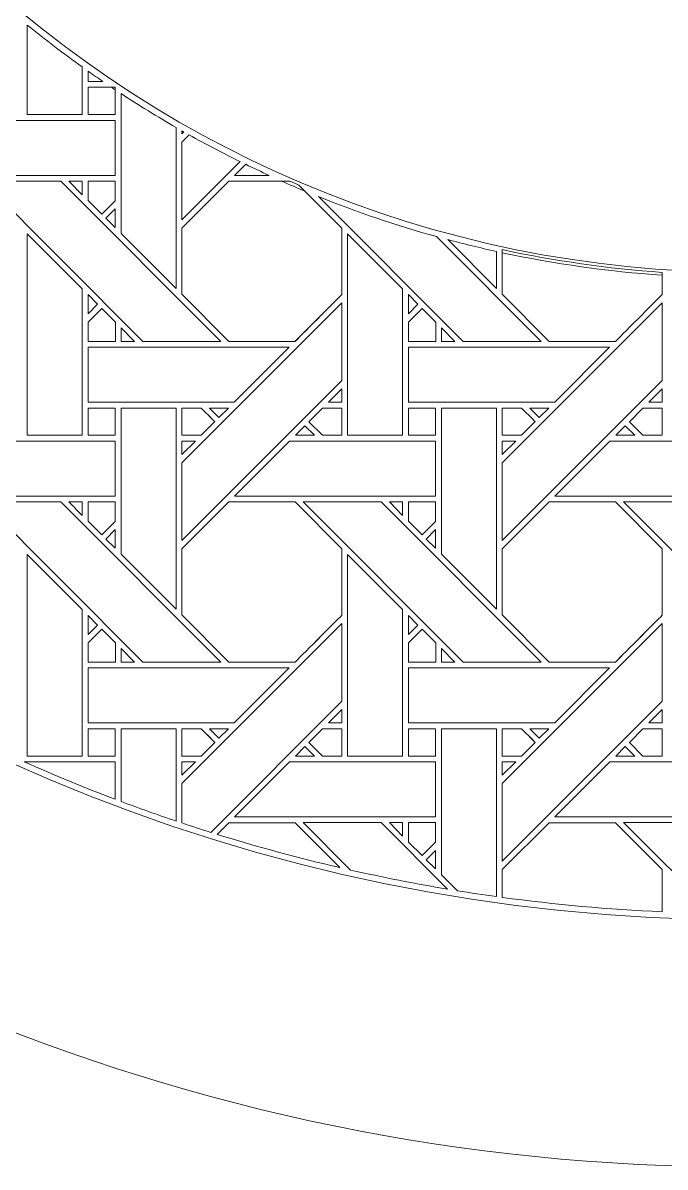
# Model space of a CAD drawing. Header units: inches. Extents: x 6.4 to 18.4, y 3.1 to 15.1.
# Drawn here: x 10.252 to 12.154, y 3.095 to 6.48 of the extents above; entities that cross this region are included whole.
import ezdxf

# ---------------------------------------------------------------- set-up
doc = ezdxf.new("R2010")
doc.units = ezdxf.units.IN
doc.header["$MEASUREMENT"] = 0
doc.layers.add('Design', color=7, linetype='Continuous', lineweight=0)

msp = doc.modelspace()

# ---------------------------------------------------------------- linework, layer by layer
at = {"layer": 'Design'}
for points, knots in [([(12.3829, 15.0948), (9.0691, 15.0948), (6.3829, 12.4085), (6.3829, 9.0948), (6.3829, 5.7811), (9.0691, 3.0948), (12.3829, 3.0948), (15.6966, 3.0948), (18.3829, 5.7811), (18.3829, 9.0948), (18.3829, 12.4085), (15.6966, 15.0948), (12.3829, 15.0948)], [0, 0, 0, 0, 1, 1, 1, 2, 2, 2, 3, 3, 3, 4, 4, 4, 4]), ([(12.3829, 14.3629), (9.4733, 14.3629), (7.1147, 12.0043), (7.1147, 9.0948), (7.1147, 6.1852), (9.4733, 3.8266), (12.3829, 3.8266), (15.2924, 3.8266), (17.651, 6.1852), (17.651, 9.0948), (17.651, 12.0043), (15.2924, 14.3629), (12.3829, 14.3629)], [0, 0, 0, 0, 1, 1, 1, 2, 2, 2, 3, 3, 3, 4, 4, 4, 4]), ([(15.7362, 9.0948), (15.7362, 7.2457), (14.2319, 5.7414), (12.3829, 5.7414), (10.5338, 5.7414), (9.0295, 7.2457), (9.0295, 9.0948), (9.0295, 10.9438), (10.5338, 12.4481), (12.3829, 12.4481), (14.2319, 12.4481), (15.7362, 10.9438), (15.7362, 9.0948)], [0, 0, 0, 0, 1, 1, 1, 2, 2, 2, 3, 3, 3, 4, 4, 4, 4]), ([(10.265, 6.4731), (10.3182, 6.43), (10.3725, 6.3886), (10.4278, 6.3491), (10.4278, 6.3491), (10.4278, 6.2082), (10.4278, 6.2082), (10.4278, 6.2082), (10.265, 6.2082), (10.265, 6.2082), (10.265, 6.2082), (10.265, 6.4731), (10.265, 6.4731)], [0, 0, 0, 0, 1, 1, 1, 2, 2, 2, 3, 3, 3, 4, 4, 4, 4]), ([(10.4891, 6.3063), (10.4891, 6.3063), (10.4451, 6.3063), (10.4451, 6.3063), (10.4451, 6.3063), (10.4451, 6.3365), (10.4451, 6.3365), (10.4596, 6.3263), (10.4744, 6.3163), (10.4891, 6.3063)], [0, 0, 0, 0, 1, 1, 1, 2, 2, 2, 3, 3, 3, 3]), ([(10.4451, 6.2082), (10.4451, 6.2082), (10.4451, 6.289), (10.4451, 6.289), (10.4451, 6.289), (10.5253, 6.289), (10.5253, 6.289), (10.5253, 6.289), (10.5253, 6.2082), (10.5253, 6.2082), (10.5253, 6.2082), (10.4451, 6.2082), (10.4451, 6.2082)], [0, 0, 0, 0, 1, 1, 1, 2, 2, 2, 3, 3, 3, 4, 4, 4, 4]), ([(10.4451, 6.289), (10.4451, 6.289), (10.5143, 6.289), (10.5143, 6.289), (10.5179, 6.2865), (10.5216, 6.2842), (10.5253, 6.2818), (10.5253, 6.2818), (10.5253, 6.2082), (10.5253, 6.2082), (10.5253, 6.2082), (10.4451, 6.2082), (10.4451, 6.2082), (10.4451, 6.2082), (10.4451, 6.289), (10.4451, 6.289)], [0, 0, 0, 0, 1, 1, 1, 2, 2, 2, 3, 3, 3, 4, 4, 4, 5, 5, 5, 5]), ([(10.5429, 6.2703), (10.5963, 6.2354), (10.6506, 6.202), (10.7058, 6.1702), (10.7058, 6.1702), (10.7058, 5.6939), (10.7058, 5.6939), (10.7058, 5.6939), (10.5429, 5.8568), (10.5429, 5.8568), (10.5429, 5.8568), (10.5429, 6.2703), (10.5429, 6.2703)], [0, 0, 0, 0, 1, 1, 1, 2, 2, 2, 3, 3, 3, 4, 4, 4, 4]), ([(10.0929, 6.1911), (10.0929, 6.1911), (10.5253, 6.1911), (10.5253, 6.1911), (10.5253, 6.1911), (10.5253, 6.0283), (10.5253, 6.0283), (10.5253, 6.0283), (9.9301, 6.0283), (9.9301, 6.0283), (9.9301, 6.0283), (10.0929, 6.1911), (10.0929, 6.1911)], [0, 0, 0, 0, 1, 1, 1, 2, 2, 2, 3, 3, 3, 4, 4, 4, 4]), ([(10.7287, 6.157), (10.7287, 6.157), (10.7229, 6.1513), (10.7229, 6.1513), (10.7229, 6.1513), (10.7229, 6.1602), (10.7229, 6.1602), (10.7248, 6.1591), (10.7268, 6.1581), (10.7287, 6.157)], [0, 0, 0, 0, 1, 1, 1, 2, 2, 2, 3, 3, 3, 3]), ([(10.7229, 6.1269), (10.7229, 6.1269), (10.7444, 6.1483), (10.7444, 6.1483), (10.794, 6.1206), (10.8444, 6.0942), (10.8953, 6.0692), (10.8953, 6.0692), (10.7229, 5.8968), (10.7229, 5.8968), (10.7229, 5.8968), (10.7229, 6.1269), (10.7229, 6.1269)], [0, 0, 0, 0, 1, 1, 1, 2, 2, 2, 3, 3, 3, 4, 4, 4, 4]), ([(10.9117, 6.0612), (10.9348, 6.0499), (10.958, 6.039), (10.9814, 6.0283), (10.9814, 6.0283), (10.8788, 6.0283), (10.8788, 6.0283), (10.8788, 6.0283), (10.9117, 6.0612), (10.9117, 6.0612)], [0, 0, 0, 0, 1, 1, 1, 2, 2, 2, 3, 3, 3, 3]), ([(10.1334, 6.0112), (10.1334, 6.0112), (10.3643, 6.0112), (10.3643, 6.0112), (10.3643, 6.0112), (10.838, 5.5375), (10.838, 5.5375), (10.838, 5.5375), (10.6069, 5.5375), (10.6069, 5.5375), (10.6069, 5.5375), (10.1334, 6.0112), (10.1334, 6.0112)], [0, 0, 0, 0, 1, 1, 1, 2, 2, 2, 3, 3, 3, 4, 4, 4, 4]), ([(10.4279, 6.0111), (10.4279, 6.0111), (10.4279, 5.9713), (10.4279, 5.9713), (10.4279, 5.9713), (10.3884, 6.0111), (10.3884, 6.0111), (10.3884, 6.0111), (10.4279, 6.0111), (10.4279, 6.0111)], [0, 0, 0, 0, 1, 1, 1, 2, 2, 2, 3, 3, 3, 3]), ([(10.5253, 6.0111), (10.5253, 6.0111), (10.5253, 5.9535), (10.5253, 5.9535), (10.5253, 5.9535), (10.4854, 5.9136), (10.4854, 5.9136), (10.4854, 5.9136), (10.445, 5.9539), (10.445, 5.9539), (10.445, 5.9539), (10.445, 6.0111), (10.445, 6.0111), (10.445, 6.0111), (10.5253, 6.0111), (10.5253, 6.0111)], [0, 0, 0, 0, 1, 1, 1, 2, 2, 2, 3, 3, 3, 4, 4, 4, 5, 5, 5, 5]), ([(10.4854, 5.9136), (10.4854, 5.9136), (10.445, 5.9539), (10.445, 5.9539), (10.445, 5.9539), (10.445, 6.0111), (10.445, 6.0111), (10.445, 6.0111), (10.5253, 6.0111), (10.5253, 6.0111), (10.5253, 6.0111), (10.5253, 5.9535), (10.5253, 5.9535), (10.5253, 5.9535), (10.4854, 5.9136), (10.4854, 5.9136)], [0, 0, 0, 0, 1, 1, 1, 2, 2, 2, 3, 3, 3, 4, 4, 4, 5, 5, 5, 5]), ([(11.1966, 5.8724), (11.1966, 5.8724), (11.1966, 5.6762), (11.1966, 5.6762), (11.1788, 5.6582), (11.0669, 5.5465), (11.0579, 5.5375), (11.0579, 5.5375), (10.8622, 5.5375), (10.8622, 5.5375), (10.8622, 5.5375), (10.7229, 5.6767), (10.7229, 5.6767), (10.7229, 5.6767), (10.7229, 5.8724), (10.7229, 5.8724), (10.7229, 5.8724), (10.8616, 6.0111), (10.8616, 6.0111), (10.8616, 6.0111), (11.0426, 6.0111), (11.0426, 6.0111), (11.0517, 6.0072), (11.0606, 6.0031), (11.0696, 5.9993), (11.0696, 5.9993), (11.1966, 5.8724), (11.1966, 5.8724)], [0, 0, 0, 0, 1, 1, 1, 2, 2, 2, 3, 3, 3, 4, 4, 4, 5, 5, 5, 6, 6, 6, 7, 7, 7, 8, 8, 8, 9, 9, 9, 9]), ([(10.7229, 5.6767), (10.7229, 5.6767), (10.7229, 5.8724), (10.7229, 5.8724), (10.7229, 5.8724), (10.8616, 6.0111), (10.8616, 6.0111), (10.8616, 6.0111), (11.0189, 6.0111), (11.0189, 6.0111), (11.0415, 6.0011), (11.0642, 5.9914), (11.087, 5.9819), (11.087, 5.9819), (11.1966, 5.8724), (11.1966, 5.8724), (11.1966, 5.8724), (11.1966, 5.6762), (11.1966, 5.6762), (11.1784, 5.6579), (11.0666, 5.5462), (11.0579, 5.5375), (11.0579, 5.5375), (10.8622, 5.5375), (10.8622, 5.5375), (10.8622, 5.5375), (10.7229, 5.6767), (10.7229, 5.6767)], [0, 0, 0, 0, 1, 1, 1, 2, 2, 2, 3, 3, 3, 4, 4, 4, 5, 5, 5, 6, 6, 6, 7, 7, 7, 8, 8, 8, 9, 9, 9, 9]), ([(11.1278, 5.9655), (11.2418, 5.9198), (11.3582, 5.8802), (11.4769, 5.8473), (11.4769, 5.8473), (11.7867, 5.5375), (11.7867, 5.5375), (11.7867, 5.5375), (11.5556, 5.5375), (11.5556, 5.5375), (11.5556, 5.5375), (11.1278, 5.9655), (11.1278, 5.9655)], [0, 0, 0, 0, 1, 1, 1, 2, 2, 2, 3, 3, 3, 4, 4, 4, 4]), ([(10.5253, 5.9293), (10.5253, 5.9293), (10.5253, 5.8741), (10.5253, 5.8741), (10.5253, 5.8741), (10.4976, 5.9015), (10.4976, 5.9015), (10.4976, 5.9015), (10.5253, 5.9293), (10.5253, 5.9293)], [0, 0, 0, 0, 1, 1, 1, 2, 2, 2, 3, 3, 3, 3]), ([(10.4278, 5.6932), (10.4278, 5.6932), (10.4278, 5.2595), (10.4278, 5.2595), (10.4278, 5.2595), (10.265, 5.2595), (10.265, 5.2595), (10.265, 5.2595), (10.265, 5.8553), (10.265, 5.8553), (10.265, 5.8553), (10.4278, 5.6932), (10.4278, 5.6932)], [0, 0, 0, 0, 1, 1, 1, 2, 2, 2, 3, 3, 3, 4, 4, 4, 4]), ([(11.3765, 5.6932), (11.3765, 5.6932), (11.3765, 5.2595), (11.3765, 5.2595), (11.3765, 5.2595), (11.2137, 5.2595), (11.2137, 5.2595), (11.2137, 5.2595), (11.2137, 5.8553), (11.2137, 5.8553), (11.2137, 5.8553), (11.3765, 5.6932), (11.3765, 5.6932)], [0, 0, 0, 0, 1, 1, 1, 2, 2, 2, 3, 3, 3, 4, 4, 4, 4]), ([(11.6545, 5.8033), (11.6545, 5.8033), (11.6545, 5.6939), (11.6545, 5.6939), (11.6545, 5.6939), (11.5099, 5.8385), (11.5099, 5.8385), (11.5578, 5.8258), (11.606, 5.814), (11.6545, 5.8033)], [0, 0, 0, 0, 1, 1, 1, 2, 2, 2, 3, 3, 3, 3]), ([(12.0066, 5.5375), (12.0066, 5.5375), (11.8109, 5.5375), (11.8109, 5.5375), (11.8109, 5.5375), (11.6717, 5.6767), (11.6717, 5.6767), (11.6717, 5.6767), (11.6717, 5.8087), (11.6717, 5.8087), (11.8259, 5.7755), (11.984, 5.7528), (12.1453, 5.7415), (12.1453, 5.7415), (12.1453, 5.6762), (12.1453, 5.6762), (12.1275, 5.6582), (12.0156, 5.5465), (12.0066, 5.5375)], [0, 0, 0, 0, 1, 1, 1, 2, 2, 2, 3, 3, 3, 4, 4, 4, 5, 5, 5, 6, 6, 6, 6]), ([(11.6717, 5.6767), (11.6717, 5.6767), (11.6717, 5.7997), (11.6717, 5.7997), (11.8267, 5.7666), (11.9849, 5.7442), (12.1453, 5.7331), (12.1453, 5.7331), (12.1453, 5.6762), (12.1453, 5.6762), (12.1275, 5.6582), (12.0156, 5.5465), (12.0066, 5.5375), (12.0066, 5.5375), (11.8109, 5.5375), (11.8109, 5.5375), (11.8109, 5.5375), (11.6717, 5.6767), (11.6717, 5.6767)], [0, 0, 0, 0, 1, 1, 1, 2, 2, 2, 3, 3, 3, 4, 4, 4, 5, 5, 5, 6, 6, 6, 6]), ([(10.4451, 5.6189), (10.4451, 5.6189), (10.4451, 5.6757), (10.4451, 5.6757), (10.4451, 5.6757), (10.4733, 5.6471), (10.4733, 5.6471), (10.4733, 5.6471), (10.4451, 5.6189), (10.4451, 5.6189)], [0, 0, 0, 0, 1, 1, 1, 2, 2, 2, 3, 3, 3, 3]), ([(11.3938, 5.6189), (11.3938, 5.6189), (11.3938, 5.6757), (11.3938, 5.6757), (11.3938, 5.6757), (11.422, 5.6471), (11.422, 5.6471), (11.422, 5.6471), (11.3938, 5.6189), (11.3938, 5.6189)], [0, 0, 0, 0, 1, 1, 1, 2, 2, 2, 3, 3, 3, 3]), ([(10.5257, 5.5372), (10.5257, 5.5372), (10.4451, 5.5372), (10.4451, 5.5372), (10.4451, 5.5372), (10.4451, 5.5945), (10.4451, 5.5945), (10.4451, 5.5945), (10.4854, 5.6349), (10.4854, 5.6349), (10.4854, 5.6349), (10.5257, 5.5945), (10.5257, 5.5945), (10.5257, 5.5945), (10.5257, 5.5372), (10.5257, 5.5372)], [0, 0, 0, 0, 1, 1, 1, 2, 2, 2, 3, 3, 3, 4, 4, 4, 5, 5, 5, 5]), ([(10.4451, 5.5372), (10.4451, 5.5372), (10.4451, 5.5945), (10.4451, 5.5945), (10.4451, 5.5945), (10.4854, 5.6349), (10.4854, 5.6349), (10.4854, 5.6349), (10.5257, 5.5945), (10.5257, 5.5945), (10.5257, 5.5945), (10.5257, 5.5372), (10.5257, 5.5372), (10.5257, 5.5372), (10.4451, 5.5372), (10.4451, 5.5372)], [0, 0, 0, 0, 1, 1, 1, 2, 2, 2, 3, 3, 3, 4, 4, 4, 5, 5, 5, 5]), ([(10.7229, 5.1782), (10.7229, 5.1782), (11.1966, 5.6518), (11.1966, 5.6518), (11.1966, 5.6518), (11.1966, 5.4217), (11.1966, 5.4217), (11.1966, 5.4217), (10.7229, 4.9481), (10.7229, 4.9481), (10.7229, 4.9481), (10.7229, 5.1782), (10.7229, 5.1782)], [0, 0, 0, 0, 1, 1, 1, 2, 2, 2, 3, 3, 3, 4, 4, 4, 4]), ([(11.4745, 5.5372), (11.4745, 5.5372), (11.3938, 5.5372), (11.3938, 5.5372), (11.3938, 5.5372), (11.3938, 5.5945), (11.3938, 5.5945), (11.3938, 5.5945), (11.4341, 5.6349), (11.4341, 5.6349), (11.4341, 5.6349), (11.4745, 5.5945), (11.4745, 5.5945), (11.4745, 5.5945), (11.4745, 5.5372), (11.4745, 5.5372)], [0, 0, 0, 0, 1, 1, 1, 2, 2, 2, 3, 3, 3, 4, 4, 4, 5, 5, 5, 5]), ([(11.3938, 5.5372), (11.3938, 5.5372), (11.3938, 5.5945), (11.3938, 5.5945), (11.3938, 5.5945), (11.4341, 5.6349), (11.4341, 5.6349), (11.4341, 5.6349), (11.4745, 5.5945), (11.4745, 5.5945), (11.4745, 5.5945), (11.4745, 5.5372), (11.4745, 5.5372), (11.4745, 5.5372), (11.3938, 5.5372), (11.3938, 5.5372)], [0, 0, 0, 0, 1, 1, 1, 2, 2, 2, 3, 3, 3, 4, 4, 4, 5, 5, 5, 5]), ([(11.6717, 5.1782), (11.6717, 5.1782), (12.1453, 5.6518), (12.1453, 5.6518), (12.1453, 5.6518), (12.1453, 5.4217), (12.1453, 5.4217), (12.1453, 5.4217), (11.6717, 4.9481), (11.6717, 4.9481), (11.6717, 4.9481), (11.6717, 5.1782), (11.6717, 5.1782)], [0, 0, 0, 0, 1, 1, 1, 2, 2, 2, 3, 3, 3, 4, 4, 4, 4]), ([(10.5827, 5.5375), (10.5827, 5.5375), (10.543, 5.5375), (10.543, 5.5375), (10.543, 5.5375), (10.543, 5.5773), (10.543, 5.5773), (10.543, 5.5773), (10.5827, 5.5375), (10.5827, 5.5375)], [0, 0, 0, 0, 1, 1, 1, 2, 2, 2, 3, 3, 3, 3]), ([(11.5314, 5.5375), (11.5314, 5.5375), (11.4917, 5.5375), (11.4917, 5.5375), (11.4917, 5.5375), (11.4917, 5.5773), (11.4917, 5.5773), (11.4917, 5.5773), (11.5314, 5.5375), (11.5314, 5.5375)], [0, 0, 0, 0, 1, 1, 1, 2, 2, 2, 3, 3, 3, 3]), ([(10.4451, 5.3576), (10.4451, 5.3576), (10.4451, 5.5202), (10.4451, 5.5202), (10.4451, 5.5202), (11.0408, 5.5202), (11.0408, 5.5202), (11.0408, 5.5202), (10.8781, 5.3576), (10.8781, 5.3576), (10.8781, 5.3576), (10.4451, 5.3576), (10.4451, 5.3576)], [0, 0, 0, 0, 1, 1, 1, 2, 2, 2, 3, 3, 3, 4, 4, 4, 4]), ([(11.3938, 5.3576), (11.3938, 5.3576), (11.3938, 5.5202), (11.3938, 5.5202), (11.3938, 5.5202), (11.9895, 5.5202), (11.9895, 5.5202), (11.9895, 5.5202), (11.8268, 5.3576), (11.8268, 5.3576), (11.8268, 5.3576), (11.3938, 5.3576), (11.3938, 5.3576)], [0, 0, 0, 0, 1, 1, 1, 2, 2, 2, 3, 3, 3, 4, 4, 4, 4]), ([(11.1568, 5.3576), (11.1568, 5.3576), (11.1966, 5.3973), (11.1966, 5.3973), (11.1966, 5.3973), (11.1966, 5.3576), (11.1966, 5.3576), (11.1966, 5.3576), (11.1568, 5.3576), (11.1568, 5.3576)], [0, 0, 0, 0, 1, 1, 1, 2, 2, 2, 3, 3, 3, 3]), ([(12.1056, 5.3576), (12.1056, 5.3576), (12.1453, 5.3973), (12.1453, 5.3973), (12.1453, 5.3973), (12.1453, 5.3576), (12.1453, 5.3576), (12.1453, 5.3576), (12.1056, 5.3576), (12.1056, 5.3576)], [0, 0, 0, 0, 1, 1, 1, 2, 2, 2, 3, 3, 3, 3]), ([(10.4451, 5.2595), (10.4451, 5.2595), (10.4451, 5.3403), (10.4451, 5.3403), (10.4451, 5.3403), (10.5253, 5.3403), (10.5253, 5.3403), (10.5253, 5.3403), (10.5253, 5.2595), (10.5253, 5.2595), (10.5253, 5.2595), (10.4451, 5.2595), (10.4451, 5.2595)], [0, 0, 0, 0, 1, 1, 1, 2, 2, 2, 3, 3, 3, 4, 4, 4, 4]), ([(10.4451, 5.3403), (10.4451, 5.3403), (10.5253, 5.3403), (10.5253, 5.3403), (10.5253, 5.3403), (10.5253, 5.2595), (10.5253, 5.2595), (10.5253, 5.2595), (10.4451, 5.2595), (10.4451, 5.2595), (10.4451, 5.2595), (10.4451, 5.3403), (10.4451, 5.3403)], [0, 0, 0, 0, 1, 1, 1, 2, 2, 2, 3, 3, 3, 4, 4, 4, 4]), ([(10.7058, 5.3403), (10.7058, 5.3403), (10.7058, 4.7452), (10.7058, 4.7452), (10.7058, 4.7452), (10.5429, 4.9081), (10.5429, 4.9081), (10.5429, 4.9081), (10.5429, 5.3403), (10.5429, 5.3403), (10.5429, 5.3403), (10.7058, 5.3403), (10.7058, 5.3403)], [0, 0, 0, 0, 1, 1, 1, 2, 2, 2, 3, 3, 3, 4, 4, 4, 4]), ([(10.7229, 5.3403), (10.7229, 5.3403), (10.78, 5.3403), (10.78, 5.3403), (10.7851, 5.3351), (10.8159, 5.3043), (10.8203, 5.2999), (10.8203, 5.2999), (10.7799, 5.2595), (10.7799, 5.2595), (10.7799, 5.2595), (10.7229, 5.2595), (10.7229, 5.2595), (10.7229, 5.2595), (10.7229, 5.3403), (10.7229, 5.3403)], [0, 0, 0, 0, 1, 1, 1, 2, 2, 2, 3, 3, 3, 4, 4, 4, 5, 5, 5, 5]), ([(10.7229, 5.3403), (10.7229, 5.3403), (10.78, 5.3403), (10.78, 5.3403), (10.7852, 5.3351), (10.816, 5.3042), (10.8203, 5.2999), (10.8203, 5.2999), (10.7799, 5.2595), (10.7799, 5.2595), (10.7799, 5.2595), (10.7229, 5.2595), (10.7229, 5.2595), (10.7229, 5.2595), (10.7229, 5.3403), (10.7229, 5.3403)], [0, 0, 0, 0, 1, 1, 1, 2, 2, 2, 3, 3, 3, 4, 4, 4, 5, 5, 5, 5]), ([(10.8608, 5.3403), (10.8608, 5.3403), (10.8325, 5.3121), (10.8325, 5.3121), (10.8325, 5.3121), (10.8044, 5.3403), (10.8044, 5.3403), (10.8044, 5.3403), (10.8608, 5.3403), (10.8608, 5.3403)], [0, 0, 0, 0, 1, 1, 1, 2, 2, 2, 3, 3, 3, 3]), ([(11.1966, 5.2595), (11.1966, 5.2595), (11.1395, 5.2595), (11.1395, 5.2595), (11.1395, 5.2595), (11.0991, 5.2998), (11.0991, 5.2998), (11.0991, 5.2998), (11.1396, 5.3403), (11.1396, 5.3403), (11.1396, 5.3403), (11.1966, 5.3403), (11.1966, 5.3403), (11.1966, 5.3403), (11.1966, 5.2595), (11.1966, 5.2595)], [0, 0, 0, 0, 1, 1, 1, 2, 2, 2, 3, 3, 3, 4, 4, 4, 5, 5, 5, 5]), ([(11.0991, 5.2998), (11.0991, 5.2998), (11.1396, 5.3403), (11.1396, 5.3403), (11.1396, 5.3403), (11.1966, 5.3403), (11.1966, 5.3403), (11.1966, 5.3403), (11.1966, 5.2595), (11.1966, 5.2595), (11.1966, 5.2595), (11.1395, 5.2595), (11.1395, 5.2595), (11.1395, 5.2595), (11.0991, 5.2998), (11.0991, 5.2998)], [0, 0, 0, 0, 1, 1, 1, 2, 2, 2, 3, 3, 3, 4, 4, 4, 5, 5, 5, 5]), ([(11.3938, 5.2595), (11.3938, 5.2595), (11.3938, 5.3403), (11.3938, 5.3403), (11.3938, 5.3403), (11.474, 5.3403), (11.474, 5.3403), (11.474, 5.3403), (11.474, 5.2595), (11.474, 5.2595), (11.474, 5.2595), (11.3938, 5.2595), (11.3938, 5.2595)], [0, 0, 0, 0, 1, 1, 1, 2, 2, 2, 3, 3, 3, 4, 4, 4, 4]), ([(11.3938, 5.3403), (11.3938, 5.3403), (11.474, 5.3403), (11.474, 5.3403), (11.474, 5.3403), (11.474, 5.2595), (11.474, 5.2595), (11.474, 5.2595), (11.3938, 5.2595), (11.3938, 5.2595), (11.3938, 5.2595), (11.3938, 5.3403), (11.3938, 5.3403)], [0, 0, 0, 0, 1, 1, 1, 2, 2, 2, 3, 3, 3, 4, 4, 4, 4]), ([(11.6545, 5.3403), (11.6545, 5.3403), (11.6545, 4.7452), (11.6545, 4.7452), (11.6545, 4.7452), (11.4916, 4.9081), (11.4916, 4.9081), (11.4916, 4.9081), (11.4916, 5.3403), (11.4916, 5.3403), (11.4916, 5.3403), (11.6545, 5.3403), (11.6545, 5.3403)], [0, 0, 0, 0, 1, 1, 1, 2, 2, 2, 3, 3, 3, 4, 4, 4, 4]), ([(11.6717, 5.3403), (11.6717, 5.3403), (11.7287, 5.3403), (11.7287, 5.3403), (11.7339, 5.3351), (11.7646, 5.3043), (11.7691, 5.2999), (11.7691, 5.2999), (11.7286, 5.2595), (11.7286, 5.2595), (11.7286, 5.2595), (11.6717, 5.2595), (11.6717, 5.2595), (11.6717, 5.2595), (11.6717, 5.3403), (11.6717, 5.3403)], [0, 0, 0, 0, 1, 1, 1, 2, 2, 2, 3, 3, 3, 4, 4, 4, 5, 5, 5, 5]), ([(11.7691, 5.2999), (11.7691, 5.2999), (11.7286, 5.2595), (11.7286, 5.2595), (11.7286, 5.2595), (11.6717, 5.2595), (11.6717, 5.2595), (11.6717, 5.2595), (11.6717, 5.3403), (11.6717, 5.3403), (11.6717, 5.3403), (11.7287, 5.3403), (11.7287, 5.3403), (11.734, 5.335), (11.7649, 5.3041), (11.7691, 5.2999)], [0, 0, 0, 0, 1, 1, 1, 2, 2, 2, 3, 3, 3, 4, 4, 4, 5, 5, 5, 5]), ([(11.7531, 5.3403), (11.7531, 5.3403), (11.8096, 5.3403), (11.8096, 5.3403), (11.8096, 5.3403), (11.7813, 5.3121), (11.7813, 5.3121), (11.7813, 5.3121), (11.7531, 5.3403), (11.7531, 5.3403)], [0, 0, 0, 0, 1, 1, 1, 2, 2, 2, 3, 3, 3, 3]), ([(12.1453, 5.2595), (12.1453, 5.2595), (12.0882, 5.2595), (12.0882, 5.2595), (12.0882, 5.2595), (12.0479, 5.2998), (12.0479, 5.2998), (12.0479, 5.2998), (12.0883, 5.3403), (12.0883, 5.3403), (12.0883, 5.3403), (12.1453, 5.3403), (12.1453, 5.3403), (12.1453, 5.3403), (12.1453, 5.2595), (12.1453, 5.2595)], [0, 0, 0, 0, 1, 1, 1, 2, 2, 2, 3, 3, 3, 4, 4, 4, 5, 5, 5, 5]), ([(12.0479, 5.2998), (12.0479, 5.2998), (12.0883, 5.3403), (12.0883, 5.3403), (12.0883, 5.3403), (12.1453, 5.3403), (12.1453, 5.3403), (12.1453, 5.3403), (12.1453, 5.2595), (12.1453, 5.2595), (12.1453, 5.2595), (12.0882, 5.2595), (12.0882, 5.2595), (12.0882, 5.2595), (12.0479, 5.2998), (12.0479, 5.2998)], [0, 0, 0, 0, 1, 1, 1, 2, 2, 2, 3, 3, 3, 4, 4, 4, 5, 5, 5, 5]), ([(11.1153, 5.2595), (11.1153, 5.2595), (11.0588, 5.2595), (11.0588, 5.2595), (11.0588, 5.2595), (11.087, 5.2878), (11.087, 5.2878), (11.087, 5.2878), (11.1153, 5.2595), (11.1153, 5.2595)], [0, 0, 0, 0, 1, 1, 1, 2, 2, 2, 3, 3, 3, 3]), ([(12.064, 5.2595), (12.064, 5.2595), (12.0075, 5.2595), (12.0075, 5.2595), (12.0075, 5.2595), (12.0358, 5.2878), (12.0358, 5.2878), (12.0358, 5.2878), (12.064, 5.2595), (12.064, 5.2595)], [0, 0, 0, 0, 1, 1, 1, 2, 2, 2, 3, 3, 3, 3]), ([(9.9301, 5.0795), (9.9301, 5.0795), (10.0929, 5.2424), (10.0929, 5.2424), (10.0929, 5.2424), (10.5253, 5.2424), (10.5253, 5.2424), (10.5253, 5.2424), (10.5253, 5.0795), (10.5253, 5.0795), (10.5253, 5.0795), (9.9301, 5.0795), (9.9301, 5.0795)], [0, 0, 0, 0, 1, 1, 1, 2, 2, 2, 3, 3, 3, 4, 4, 4, 4]), ([(10.7628, 5.2424), (10.7628, 5.2424), (10.7229, 5.2025), (10.7229, 5.2025), (10.7229, 5.2025), (10.7229, 5.2424), (10.7229, 5.2424), (10.7229, 5.2424), (10.7628, 5.2424), (10.7628, 5.2424)], [0, 0, 0, 0, 1, 1, 1, 2, 2, 2, 3, 3, 3, 3]), ([(10.8788, 5.0795), (10.8788, 5.0795), (11.0416, 5.2424), (11.0416, 5.2424), (11.0416, 5.2424), (11.4741, 5.2424), (11.4741, 5.2424), (11.4741, 5.2424), (11.4741, 5.0795), (11.4741, 5.0795), (11.4741, 5.0795), (10.8788, 5.0795), (10.8788, 5.0795)], [0, 0, 0, 0, 1, 1, 1, 2, 2, 2, 3, 3, 3, 4, 4, 4, 4]), ([(11.7115, 5.2424), (11.7115, 5.2424), (11.6717, 5.2025), (11.6717, 5.2025), (11.6717, 5.2025), (11.6717, 5.2424), (11.6717, 5.2424), (11.6717, 5.2424), (11.7115, 5.2424), (11.7115, 5.2424)], [0, 0, 0, 0, 1, 1, 1, 2, 2, 2, 3, 3, 3, 3]), ([(11.8275, 5.0796), (11.8275, 5.0796), (11.9904, 5.2424), (11.9904, 5.2424), (11.9904, 5.2424), (12.4228, 5.2424), (12.4228, 5.2424), (12.4228, 5.2424), (12.4228, 5.0796), (12.4228, 5.0796), (12.4228, 5.0796), (11.8275, 5.0796), (11.8275, 5.0796)], [0, 0, 0, 0, 1, 1, 1, 2, 2, 2, 3, 3, 3, 4, 4, 4, 4]), ([(10.1334, 5.0624), (10.1334, 5.0624), (10.3643, 5.0624), (10.3643, 5.0624), (10.3643, 5.0624), (10.838, 4.5888), (10.838, 4.5888), (10.838, 4.5888), (10.6069, 4.5888), (10.6069, 4.5888), (10.6069, 4.5888), (10.1334, 5.0624), (10.1334, 5.0624)], [0, 0, 0, 0, 1, 1, 1, 2, 2, 2, 3, 3, 3, 4, 4, 4, 4]), ([(10.4279, 5.0624), (10.4279, 5.0624), (10.4279, 5.0226), (10.4279, 5.0226), (10.4279, 5.0226), (10.3884, 5.0624), (10.3884, 5.0624), (10.3884, 5.0624), (10.4279, 5.0624), (10.4279, 5.0624)], [0, 0, 0, 0, 1, 1, 1, 2, 2, 2, 3, 3, 3, 3]), ([(10.445, 5.0624), (10.445, 5.0624), (10.5253, 5.0624), (10.5253, 5.0624), (10.5253, 5.0624), (10.5253, 5.0048), (10.5253, 5.0048), (10.5253, 5.0048), (10.4854, 4.9648), (10.4854, 4.9648), (10.4854, 4.9648), (10.445, 5.0052), (10.445, 5.0052), (10.445, 5.0052), (10.445, 5.0624), (10.445, 5.0624)], [0, 0, 0, 0, 1, 1, 1, 2, 2, 2, 3, 3, 3, 4, 4, 4, 5, 5, 5, 5]), ([(10.4854, 4.9648), (10.4854, 4.9648), (10.445, 5.0052), (10.445, 5.0052), (10.445, 5.0052), (10.445, 5.0624), (10.445, 5.0624), (10.445, 5.0624), (10.5253, 5.0624), (10.5253, 5.0624), (10.5253, 5.0624), (10.5253, 5.0048), (10.5253, 5.0048), (10.5253, 5.0048), (10.4854, 4.9648), (10.4854, 4.9648)], [0, 0, 0, 0, 1, 1, 1, 2, 2, 2, 3, 3, 3, 4, 4, 4, 5, 5, 5, 5]), ([(10.7229, 4.9237), (10.7229, 4.9237), (10.8616, 5.0624), (10.8616, 5.0624), (10.8616, 5.0624), (11.0578, 5.0624), (11.0578, 5.0624), (11.0578, 5.0624), (11.1966, 4.9237), (11.1966, 4.9237), (11.1966, 4.9237), (11.1966, 4.7274), (11.1966, 4.7274), (11.1788, 4.7095), (11.0669, 4.5978), (11.0579, 4.5888), (11.0579, 4.5888), (10.8622, 4.5888), (10.8622, 4.5888), (10.8622, 4.5888), (10.7229, 4.728), (10.7229, 4.728), (10.7229, 4.728), (10.7229, 4.9237), (10.7229, 4.9237)], [0, 0, 0, 0, 1, 1, 1, 2, 2, 2, 3, 3, 3, 4, 4, 4, 5, 5, 5, 6, 6, 6, 7, 7, 7, 8, 8, 8, 8]), ([(10.8622, 4.5888), (10.8622, 4.5888), (10.7229, 4.728), (10.7229, 4.728), (10.7229, 4.728), (10.7229, 4.9237), (10.7229, 4.9237), (10.7229, 4.9237), (10.8616, 5.0624), (10.8616, 5.0624), (10.8616, 5.0624), (11.0578, 5.0624), (11.0578, 5.0624), (11.0578, 5.0624), (11.1966, 4.9237), (11.1966, 4.9237), (11.1966, 4.9237), (11.1966, 4.7274), (11.1966, 4.7274), (11.1786, 4.7094), (11.0668, 4.5977), (11.0579, 4.5888), (11.0579, 4.5888), (10.8622, 4.5888), (10.8622, 4.5888)], [0, 0, 0, 0, 1, 1, 1, 2, 2, 2, 3, 3, 3, 4, 4, 4, 5, 5, 5, 6, 6, 6, 7, 7, 7, 8, 8, 8, 8]), ([(11.0821, 5.0624), (11.0821, 5.0624), (11.313, 5.0624), (11.313, 5.0624), (11.313, 5.0624), (11.7867, 4.5888), (11.7867, 4.5888), (11.7867, 4.5888), (11.5557, 4.5888), (11.5557, 4.5888), (11.5557, 4.5888), (11.0821, 5.0624), (11.0821, 5.0624)], [0, 0, 0, 0, 1, 1, 1, 2, 2, 2, 3, 3, 3, 4, 4, 4, 4]), ([(11.3766, 5.0624), (11.3766, 5.0624), (11.3766, 5.0226), (11.3766, 5.0226), (11.3766, 5.0226), (11.3372, 5.0624), (11.3372, 5.0624), (11.3372, 5.0624), (11.3766, 5.0624), (11.3766, 5.0624)], [0, 0, 0, 0, 1, 1, 1, 2, 2, 2, 3, 3, 3, 3]), ([(11.474, 5.0624), (11.474, 5.0624), (11.474, 5.0048), (11.474, 5.0048), (11.474, 5.0048), (11.4341, 4.9648), (11.4341, 4.9648), (11.4341, 4.9648), (11.3938, 5.0052), (11.3938, 5.0052), (11.3938, 5.0052), (11.3938, 5.0624), (11.3938, 5.0624), (11.3938, 5.0624), (11.474, 5.0624), (11.474, 5.0624)], [0, 0, 0, 0, 1, 1, 1, 2, 2, 2, 3, 3, 3, 4, 4, 4, 5, 5, 5, 5]), ([(11.4341, 4.9648), (11.4341, 4.9648), (11.3938, 5.0052), (11.3938, 5.0052), (11.3938, 5.0052), (11.3938, 5.0624), (11.3938, 5.0624), (11.3938, 5.0624), (11.474, 5.0624), (11.474, 5.0624), (11.474, 5.0624), (11.474, 5.0048), (11.474, 5.0048), (11.474, 5.0048), (11.4341, 4.9648), (11.4341, 4.9648)], [0, 0, 0, 0, 1, 1, 1, 2, 2, 2, 3, 3, 3, 4, 4, 4, 5, 5, 5, 5]), ([(11.6717, 4.728), (11.6717, 4.728), (11.6717, 4.9237), (11.6717, 4.9237), (11.6717, 4.9237), (11.8104, 5.0624), (11.8104, 5.0624), (11.8104, 5.0624), (12.0066, 5.0624), (12.0066, 5.0624), (12.0066, 5.0624), (12.1453, 4.9237), (12.1453, 4.9237), (12.1453, 4.9237), (12.1453, 4.7274), (12.1453, 4.7274), (12.1275, 4.7095), (12.0156, 4.5978), (12.0066, 4.5888), (12.0066, 4.5888), (11.8109, 4.5888), (11.8109, 4.5888), (11.8109, 4.5888), (11.6717, 4.728), (11.6717, 4.728)], [0, 0, 0, 0, 1, 1, 1, 2, 2, 2, 3, 3, 3, 4, 4, 4, 5, 5, 5, 6, 6, 6, 7, 7, 7, 8, 8, 8, 8]), ([(11.6717, 4.9237), (11.6717, 4.9237), (11.8104, 5.0624), (11.8104, 5.0624), (11.8104, 5.0624), (12.0066, 5.0624), (12.0066, 5.0624), (12.0066, 5.0624), (12.1453, 4.9237), (12.1453, 4.9237), (12.1453, 4.9237), (12.1453, 4.7274), (12.1453, 4.7274), (12.1274, 4.7094), (12.0155, 4.5977), (12.0066, 4.5888), (12.0066, 4.5888), (11.8109, 4.5888), (11.8109, 4.5888), (11.8109, 4.5888), (11.6717, 4.728), (11.6717, 4.728), (11.6717, 4.728), (11.6717, 4.9237), (11.6717, 4.9237)], [0, 0, 0, 0, 1, 1, 1, 2, 2, 2, 3, 3, 3, 4, 4, 4, 5, 5, 5, 6, 6, 6, 7, 7, 7, 8, 8, 8, 8]), ([(12.3052, 4.7887), (12.3052, 4.7887), (12.0308, 5.0624), (12.0308, 5.0624), (12.0308, 5.0624), (12.2618, 5.0624), (12.2618, 5.0624), (12.2618, 5.0624), (12.7354, 4.5888), (12.7354, 4.5888), (12.7354, 4.5888), (12.5044, 4.5888), (12.5044, 4.5888), (12.5044, 4.5888), (12.3052, 4.7887), (12.3052, 4.7887)], [0, 0, 0, 0, 1, 1, 1, 2, 2, 2, 3, 3, 3, 4, 4, 4, 5, 5, 5, 5]), ([(10.5253, 4.9806), (10.5253, 4.9806), (10.5253, 4.9254), (10.5253, 4.9254), (10.5253, 4.9254), (10.4976, 4.9528), (10.4976, 4.9528), (10.4976, 4.9528), (10.5253, 4.9806), (10.5253, 4.9806)], [0, 0, 0, 0, 1, 1, 1, 2, 2, 2, 3, 3, 3, 3]), ([(11.4741, 4.9806), (11.4741, 4.9806), (11.4741, 4.9254), (11.4741, 4.9254), (11.4741, 4.9254), (11.4463, 4.9528), (11.4463, 4.9528), (11.4463, 4.9528), (11.4741, 4.9806), (11.4741, 4.9806)], [0, 0, 0, 0, 1, 1, 1, 2, 2, 2, 3, 3, 3, 3]), ([(10.4278, 4.7445), (10.4278, 4.7445), (10.4278, 4.3108), (10.4278, 4.3108), (10.4278, 4.3108), (10.265, 4.3108), (10.265, 4.3108), (10.265, 4.3108), (10.265, 4.9066), (10.265, 4.9066), (10.265, 4.9066), (10.4278, 4.7445), (10.4278, 4.7445)], [0, 0, 0, 0, 1, 1, 1, 2, 2, 2, 3, 3, 3, 4, 4, 4, 4]), ([(11.3765, 4.7445), (11.3765, 4.7445), (11.3765, 4.3108), (11.3765, 4.3108), (11.3765, 4.3108), (11.2137, 4.3108), (11.2137, 4.3108), (11.2137, 4.3108), (11.2137, 4.9066), (11.2137, 4.9066), (11.2137, 4.9066), (11.3765, 4.7445), (11.3765, 4.7445)], [0, 0, 0, 0, 1, 1, 1, 2, 2, 2, 3, 3, 3, 4, 4, 4, 4]), ([(10.4733, 4.6984), (10.4733, 4.6984), (10.4451, 4.6702), (10.4451, 4.6702), (10.4451, 4.6702), (10.4451, 4.727), (10.4451, 4.727), (10.4451, 4.727), (10.4733, 4.6984), (10.4733, 4.6984)], [0, 0, 0, 0, 1, 1, 1, 2, 2, 2, 3, 3, 3, 3]), ([(11.3938, 4.6702), (11.3938, 4.6702), (11.3938, 4.727), (11.3938, 4.727), (11.3938, 4.727), (11.422, 4.6984), (11.422, 4.6984), (11.422, 4.6984), (11.3938, 4.6702), (11.3938, 4.6702)], [0, 0, 0, 0, 1, 1, 1, 2, 2, 2, 3, 3, 3, 3]), ([(10.5257, 4.5885), (10.5257, 4.5885), (10.4451, 4.5885), (10.4451, 4.5885), (10.4451, 4.5885), (10.4451, 4.6458), (10.4451, 4.6458), (10.4451, 4.6458), (10.4854, 4.6861), (10.4854, 4.6861), (10.4854, 4.6861), (10.5257, 4.6458), (10.5257, 4.6458), (10.5257, 4.6458), (10.5257, 4.5885), (10.5257, 4.5885)], [0, 0, 0, 0, 1, 1, 1, 2, 2, 2, 3, 3, 3, 4, 4, 4, 5, 5, 5, 5]), ([(10.4451, 4.6458), (10.4451, 4.6458), (10.4854, 4.6861), (10.4854, 4.6861), (10.4854, 4.6861), (10.5257, 4.6458), (10.5257, 4.6458), (10.5257, 4.6458), (10.5257, 4.5885), (10.5257, 4.5885), (10.5257, 4.5885), (10.4451, 4.5885), (10.4451, 4.5885), (10.4451, 4.5885), (10.4451, 4.6458), (10.4451, 4.6458)], [0, 0, 0, 0, 1, 1, 1, 2, 2, 2, 3, 3, 3, 4, 4, 4, 5, 5, 5, 5]), ([(10.7229, 4.1127), (10.7229, 4.1127), (10.7229, 4.2294), (10.7229, 4.2294), (10.7229, 4.2294), (11.1966, 4.703), (11.1966, 4.703), (11.1966, 4.703), (11.1966, 4.473), (11.1966, 4.473), (11.1966, 4.473), (10.8086, 4.085), (10.8086, 4.085), (10.7799, 4.094), (10.7514, 4.1032), (10.7229, 4.1127)], [0, 0, 0, 0, 1, 1, 1, 2, 2, 2, 3, 3, 3, 4, 4, 4, 5, 5, 5, 5]), ([(11.4745, 4.5885), (11.4745, 4.5885), (11.3938, 4.5885), (11.3938, 4.5885), (11.3938, 4.5885), (11.3938, 4.6458), (11.3938, 4.6458), (11.3938, 4.6458), (11.4341, 4.6861), (11.4341, 4.6861), (11.4341, 4.6861), (11.4745, 4.6458), (11.4745, 4.6458), (11.4745, 4.6458), (11.4745, 4.5885), (11.4745, 4.5885)], [0, 0, 0, 0, 1, 1, 1, 2, 2, 2, 3, 3, 3, 4, 4, 4, 5, 5, 5, 5]), ([(11.3938, 4.5885), (11.3938, 4.5885), (11.3938, 4.6458), (11.3938, 4.6458), (11.3938, 4.6458), (11.4341, 4.6861), (11.4341, 4.6861), (11.4341, 4.6861), (11.4745, 4.6458), (11.4745, 4.6458), (11.4745, 4.6458), (11.4745, 4.5885), (11.4745, 4.5885), (11.4745, 4.5885), (11.3938, 4.5885), (11.3938, 4.5885)], [0, 0, 0, 0, 1, 1, 1, 2, 2, 2, 3, 3, 3, 4, 4, 4, 5, 5, 5, 5]), ([(11.6717, 4.2294), (11.6717, 4.2294), (12.1453, 4.7031), (12.1453, 4.7031), (12.1453, 4.7031), (12.1453, 4.473), (12.1453, 4.473), (12.1453, 4.473), (11.6717, 3.9994), (11.6717, 3.9994), (11.6717, 3.9994), (11.6717, 4.2294), (11.6717, 4.2294)], [0, 0, 0, 0, 1, 1, 1, 2, 2, 2, 3, 3, 3, 4, 4, 4, 4]), ([(10.5827, 4.5888), (10.5827, 4.5888), (10.543, 4.5888), (10.543, 4.5888), (10.543, 4.5888), (10.543, 4.6286), (10.543, 4.6286), (10.543, 4.6286), (10.5827, 4.5888), (10.5827, 4.5888)], [0, 0, 0, 0, 1, 1, 1, 2, 2, 2, 3, 3, 3, 3]), ([(11.5314, 4.5888), (11.5314, 4.5888), (11.4917, 4.5888), (11.4917, 4.5888), (11.4917, 4.5888), (11.4917, 4.6285), (11.4917, 4.6285), (11.4917, 4.6285), (11.5314, 4.5888), (11.5314, 4.5888)], [0, 0, 0, 0, 1, 1, 1, 2, 2, 2, 3, 3, 3, 3]), ([(10.4451, 4.4088), (10.4451, 4.4088), (10.4451, 4.5715), (10.4451, 4.5715), (10.4451, 4.5715), (11.0408, 4.5715), (11.0408, 4.5715), (11.0408, 4.5715), (10.8781, 4.4088), (10.8781, 4.4088), (10.8781, 4.4088), (10.4451, 4.4088), (10.4451, 4.4088)], [0, 0, 0, 0, 1, 1, 1, 2, 2, 2, 3, 3, 3, 4, 4, 4, 4]), ([(11.3938, 4.4088), (11.3938, 4.4088), (11.3938, 4.5715), (11.3938, 4.5715), (11.3938, 4.5715), (11.9895, 4.5715), (11.9895, 4.5715), (11.9895, 4.5715), (11.8268, 4.4088), (11.8268, 4.4088), (11.8268, 4.4088), (11.3938, 4.4088), (11.3938, 4.4088)], [0, 0, 0, 0, 1, 1, 1, 2, 2, 2, 3, 3, 3, 4, 4, 4, 4]), ([(11.1568, 4.4089), (11.1568, 4.4089), (11.1966, 4.4486), (11.1966, 4.4486), (11.1966, 4.4486), (11.1966, 4.4089), (11.1966, 4.4089), (11.1966, 4.4089), (11.1568, 4.4089), (11.1568, 4.4089)], [0, 0, 0, 0, 1, 1, 1, 2, 2, 2, 3, 3, 3, 3]), ([(12.1056, 4.4089), (12.1056, 4.4089), (12.1453, 4.4486), (12.1453, 4.4486), (12.1453, 4.4486), (12.1453, 4.4089), (12.1453, 4.4089), (12.1453, 4.4089), (12.1056, 4.4089), (12.1056, 4.4089)], [0, 0, 0, 0, 1, 1, 1, 2, 2, 2, 3, 3, 3, 3]), ([(10.5253, 4.3107), (10.5253, 4.3107), (10.4451, 4.3107), (10.4451, 4.3107), (10.4451, 4.3107), (10.4451, 4.3915), (10.4451, 4.3915), (10.4451, 4.3915), (10.5253, 4.3915), (10.5253, 4.3915), (10.5253, 4.3915), (10.5253, 4.3107), (10.5253, 4.3107)], [0, 0, 0, 0, 1, 1, 1, 2, 2, 2, 3, 3, 3, 4, 4, 4, 4]), ([(10.4451, 4.3915), (10.4451, 4.3915), (10.5253, 4.3915), (10.5253, 4.3915), (10.5253, 4.3915), (10.5253, 4.3107), (10.5253, 4.3107), (10.5253, 4.3107), (10.4451, 4.3107), (10.4451, 4.3107), (10.4451, 4.3107), (10.4451, 4.3915), (10.4451, 4.3915)], [0, 0, 0, 0, 1, 1, 1, 2, 2, 2, 3, 3, 3, 4, 4, 4, 4]), ([(10.7058, 4.1184), (10.6511, 4.1368), (10.5968, 4.1562), (10.5429, 4.1763), (10.5429, 4.1763), (10.5429, 4.3916), (10.5429, 4.3916), (10.5429, 4.3916), (10.7058, 4.3916), (10.7058, 4.3916), (10.7058, 4.3916), (10.7058, 4.1184), (10.7058, 4.1184)], [0, 0, 0, 0, 1, 1, 1, 2, 2, 2, 3, 3, 3, 4, 4, 4, 4]), ([(10.7799, 4.3107), (10.7799, 4.3107), (10.7229, 4.3107), (10.7229, 4.3107), (10.7229, 4.3107), (10.7229, 4.3915), (10.7229, 4.3915), (10.7229, 4.3915), (10.78, 4.3915), (10.78, 4.3915), (10.7851, 4.3864), (10.8159, 4.3556), (10.8203, 4.3512), (10.8203, 4.3512), (10.7799, 4.3107), (10.7799, 4.3107)], [0, 0, 0, 0, 1, 1, 1, 2, 2, 2, 3, 3, 3, 4, 4, 4, 5, 5, 5, 5]), ([(10.7229, 4.3915), (10.7229, 4.3915), (10.78, 4.3915), (10.78, 4.3915), (10.7852, 4.3863), (10.816, 4.3555), (10.8203, 4.3512), (10.8203, 4.3512), (10.7799, 4.3107), (10.7799, 4.3107), (10.7799, 4.3107), (10.7229, 4.3107), (10.7229, 4.3107), (10.7229, 4.3107), (10.7229, 4.3915), (10.7229, 4.3915)], [0, 0, 0, 0, 1, 1, 1, 2, 2, 2, 3, 3, 3, 4, 4, 4, 5, 5, 5, 5]), ([(10.8608, 4.3916), (10.8608, 4.3916), (10.8325, 4.3634), (10.8325, 4.3634), (10.8325, 4.3634), (10.8044, 4.3916), (10.8044, 4.3916), (10.8044, 4.3916), (10.8608, 4.3916), (10.8608, 4.3916)], [0, 0, 0, 0, 1, 1, 1, 2, 2, 2, 3, 3, 3, 3]), ([(11.1966, 4.3107), (11.1966, 4.3107), (11.1395, 4.3107), (11.1395, 4.3107), (11.1395, 4.3107), (11.0991, 4.3511), (11.0991, 4.3511), (11.0991, 4.3511), (11.1396, 4.3915), (11.1396, 4.3915), (11.1396, 4.3915), (11.1966, 4.3915), (11.1966, 4.3915), (11.1966, 4.3915), (11.1966, 4.3107), (11.1966, 4.3107)], [0, 0, 0, 0, 1, 1, 1, 2, 2, 2, 3, 3, 3, 4, 4, 4, 5, 5, 5, 5]), ([(11.1966, 4.3915), (11.1966, 4.3915), (11.1966, 4.3107), (11.1966, 4.3107), (11.1966, 4.3107), (11.1395, 4.3107), (11.1395, 4.3107), (11.1395, 4.3107), (11.0991, 4.3511), (11.0991, 4.3511), (11.0991, 4.3511), (11.1396, 4.3915), (11.1396, 4.3915), (11.1396, 4.3915), (11.1966, 4.3915), (11.1966, 4.3915)], [0, 0, 0, 0, 1, 1, 1, 2, 2, 2, 3, 3, 3, 4, 4, 4, 5, 5, 5, 5]), ([(11.474, 4.3107), (11.474, 4.3107), (11.3938, 4.3107), (11.3938, 4.3107), (11.3938, 4.3107), (11.3938, 4.3915), (11.3938, 4.3915), (11.3938, 4.3915), (11.474, 4.3915), (11.474, 4.3915), (11.474, 4.3915), (11.474, 4.3107), (11.474, 4.3107)], [0, 0, 0, 0, 1, 1, 1, 2, 2, 2, 3, 3, 3, 4, 4, 4, 4]), ([(11.3938, 4.3915), (11.3938, 4.3915), (11.474, 4.3915), (11.474, 4.3915), (11.474, 4.3915), (11.474, 4.3107), (11.474, 4.3107), (11.474, 4.3107), (11.3938, 4.3107), (11.3938, 4.3107), (11.3938, 4.3107), (11.3938, 4.3915), (11.3938, 4.3915)], [0, 0, 0, 0, 1, 1, 1, 2, 2, 2, 3, 3, 3, 4, 4, 4, 4]), ([(11.6545, 3.8949), (11.6157, 3.9003), (11.5771, 3.9062), (11.5386, 3.9124), (11.5386, 3.9124), (11.4916, 3.9594), (11.4916, 3.9594), (11.4916, 3.9594), (11.4916, 4.3916), (11.4916, 4.3916), (11.4916, 4.3916), (11.6545, 4.3916), (11.6545, 4.3916), (11.6545, 4.3916), (11.6545, 3.8949), (11.6545, 3.8949)], [0, 0, 0, 0, 1, 1, 1, 2, 2, 2, 3, 3, 3, 4, 4, 4, 5, 5, 5, 5]), ([(11.6717, 4.3915), (11.6717, 4.3915), (11.7287, 4.3915), (11.7287, 4.3915), (11.7339, 4.3864), (11.7646, 4.3556), (11.7691, 4.3512), (11.7691, 4.3512), (11.7286, 4.3107), (11.7286, 4.3107), (11.7286, 4.3107), (11.6717, 4.3107), (11.6717, 4.3107), (11.6717, 4.3107), (11.6717, 4.3915), (11.6717, 4.3915)], [0, 0, 0, 0, 1, 1, 1, 2, 2, 2, 3, 3, 3, 4, 4, 4, 5, 5, 5, 5]), ([(11.6717, 4.3915), (11.6717, 4.3915), (11.7287, 4.3915), (11.7287, 4.3915), (11.7337, 4.3865), (11.7645, 4.3557), (11.7691, 4.3512), (11.7691, 4.3512), (11.7286, 4.3107), (11.7286, 4.3107), (11.7286, 4.3107), (11.6717, 4.3107), (11.6717, 4.3107), (11.6717, 4.3107), (11.6717, 4.3915), (11.6717, 4.3915)], [0, 0, 0, 0, 1, 1, 1, 2, 2, 2, 3, 3, 3, 4, 4, 4, 5, 5, 5, 5]), ([(11.8095, 4.3916), (11.8095, 4.3916), (11.7813, 4.3634), (11.7813, 4.3634), (11.7813, 4.3634), (11.7531, 4.3916), (11.7531, 4.3916), (11.7531, 4.3916), (11.8095, 4.3916), (11.8095, 4.3916)], [0, 0, 0, 0, 1, 1, 1, 2, 2, 2, 3, 3, 3, 3]), ([(12.1453, 4.3107), (12.1453, 4.3107), (12.0882, 4.3107), (12.0882, 4.3107), (12.0882, 4.3107), (12.0479, 4.3511), (12.0479, 4.3511), (12.0479, 4.3511), (12.0883, 4.3915), (12.0883, 4.3915), (12.0883, 4.3915), (12.1453, 4.3915), (12.1453, 4.3915), (12.1453, 4.3915), (12.1453, 4.3107), (12.1453, 4.3107)], [0, 0, 0, 0, 1, 1, 1, 2, 2, 2, 3, 3, 3, 4, 4, 4, 5, 5, 5, 5]), ([(12.0479, 4.3511), (12.0479, 4.3511), (12.0883, 4.3915), (12.0883, 4.3915), (12.0883, 4.3915), (12.1453, 4.3915), (12.1453, 4.3915), (12.1453, 4.3915), (12.1453, 4.3107), (12.1453, 4.3107), (12.1453, 4.3107), (12.0882, 4.3107), (12.0882, 4.3107), (12.0882, 4.3107), (12.0479, 4.3511), (12.0479, 4.3511)], [0, 0, 0, 0, 1, 1, 1, 2, 2, 2, 3, 3, 3, 4, 4, 4, 5, 5, 5, 5]), ([(11.1153, 4.3108), (11.1153, 4.3108), (11.0588, 4.3108), (11.0588, 4.3108), (11.0588, 4.3108), (11.087, 4.339), (11.087, 4.339), (11.087, 4.339), (11.1153, 4.3108), (11.1153, 4.3108)], [0, 0, 0, 0, 1, 1, 1, 2, 2, 2, 3, 3, 3, 3]), ([(12.064, 4.3108), (12.064, 4.3108), (12.0075, 4.3108), (12.0075, 4.3108), (12.0075, 4.3108), (12.0358, 4.339), (12.0358, 4.339), (12.0358, 4.339), (12.064, 4.3108), (12.064, 4.3108)], [0, 0, 0, 0, 1, 1, 1, 2, 2, 2, 3, 3, 3, 3]), ([(10.5253, 4.1829), (10.4342, 4.2174), (10.3444, 4.2543), (10.2558, 4.2936), (10.2558, 4.2936), (10.5253, 4.2936), (10.5253, 4.2936), (10.5253, 4.2936), (10.5253, 4.1829), (10.5253, 4.1829)], [0, 0, 0, 0, 1, 1, 1, 2, 2, 2, 3, 3, 3, 3]), ([(10.7628, 4.2936), (10.7628, 4.2936), (10.7229, 4.2538), (10.7229, 4.2538), (10.7229, 4.2538), (10.7229, 4.2936), (10.7229, 4.2936), (10.7229, 4.2936), (10.7628, 4.2936), (10.7628, 4.2936)], [0, 0, 0, 0, 1, 1, 1, 2, 2, 2, 3, 3, 3, 3]), ([(10.8788, 4.1308), (10.8788, 4.1308), (11.0416, 4.2936), (11.0416, 4.2936), (11.0416, 4.2936), (11.4741, 4.2936), (11.4741, 4.2936), (11.4741, 4.2936), (11.4741, 4.1308), (11.4741, 4.1308), (11.4741, 4.1308), (10.8788, 4.1308), (10.8788, 4.1308)], [0, 0, 0, 0, 1, 1, 1, 2, 2, 2, 3, 3, 3, 4, 4, 4, 4]), ([(11.7115, 4.2936), (11.7115, 4.2936), (11.6717, 4.2538), (11.6717, 4.2538), (11.6717, 4.2538), (11.6717, 4.2936), (11.6717, 4.2936), (11.6717, 4.2936), (11.7115, 4.2936), (11.7115, 4.2936)], [0, 0, 0, 0, 1, 1, 1, 2, 2, 2, 3, 3, 3, 3]), ([(11.8275, 4.1308), (11.8275, 4.1308), (11.9904, 4.2936), (11.9904, 4.2936), (11.9904, 4.2936), (12.4228, 4.2936), (12.4228, 4.2936), (12.4228, 4.2936), (12.4228, 4.1308), (12.4228, 4.1308), (12.4228, 4.1308), (11.8275, 4.1308), (11.8275, 4.1308)], [0, 0, 0, 0, 1, 1, 1, 2, 2, 2, 3, 3, 3, 4, 4, 4, 4]), ([(10.8271, 4.0791), (10.8271, 4.0791), (10.8616, 4.1136), (10.8616, 4.1136), (10.8616, 4.1136), (11.0578, 4.1136), (11.0578, 4.1136), (11.0578, 4.1136), (11.1908, 3.9807), (11.1908, 3.9807), (11.0678, 4.0093), (10.9466, 4.0421), (10.8271, 4.0791)], [0, 0, 0, 0, 1, 1, 1, 2, 2, 2, 3, 3, 3, 4, 4, 4, 4]), ([(10.8271, 4.0791), (10.8271, 4.0791), (10.8616, 4.1136), (10.8616, 4.1136), (10.8616, 4.1136), (11.0578, 4.1136), (11.0578, 4.1136), (11.0578, 4.1136), (11.1908, 3.9807), (11.1908, 3.9807), (11.0678, 4.0093), (10.9466, 4.0421), (10.8271, 4.0791)], [0, 0, 0, 0, 1, 1, 1, 2, 2, 2, 3, 3, 3, 4, 4, 4, 4]), ([(11.2226, 3.9735), (11.2226, 3.9735), (11.0821, 4.1137), (11.0821, 4.1137), (11.0821, 4.1137), (11.313, 4.1137), (11.313, 4.1137), (11.313, 4.1137), (11.5096, 3.9171), (11.5096, 3.9171), (11.413, 3.9333), (11.3174, 3.9521), (11.2226, 3.9735)], [0, 0, 0, 0, 1, 1, 1, 2, 2, 2, 3, 3, 3, 4, 4, 4, 4]), ([(11.3766, 4.1137), (11.3766, 4.1137), (11.3766, 4.0739), (11.3766, 4.0739), (11.3766, 4.0739), (11.3372, 4.1137), (11.3372, 4.1137), (11.3372, 4.1137), (11.3766, 4.1137), (11.3766, 4.1137)], [0, 0, 0, 0, 1, 1, 1, 2, 2, 2, 3, 3, 3, 3]), ([(11.474, 4.0561), (11.474, 4.0561), (11.4341, 4.0161), (11.4341, 4.0161), (11.4341, 4.0161), (11.3938, 4.0564), (11.3938, 4.0564), (11.3938, 4.0564), (11.3938, 4.1137), (11.3938, 4.1137), (11.3938, 4.1137), (11.474, 4.1137), (11.474, 4.1137), (11.474, 4.1137), (11.474, 4.0561), (11.474, 4.0561)], [0, 0, 0, 0, 1, 1, 1, 2, 2, 2, 3, 3, 3, 4, 4, 4, 5, 5, 5, 5]), ([(11.4341, 4.0161), (11.4341, 4.0161), (11.3938, 4.0564), (11.3938, 4.0564), (11.3938, 4.0564), (11.3938, 4.1137), (11.3938, 4.1137), (11.3938, 4.1137), (11.474, 4.1137), (11.474, 4.1137), (11.474, 4.1137), (11.474, 4.0561), (11.474, 4.0561), (11.474, 4.0561), (11.4341, 4.0161), (11.4341, 4.0161)], [0, 0, 0, 0, 1, 1, 1, 2, 2, 2, 3, 3, 3, 4, 4, 4, 5, 5, 5, 5]), ([(12.1453, 3.8501), (11.9855, 3.8573), (11.8275, 3.8715), (11.6717, 3.8926), (11.6717, 3.8926), (11.6717, 3.9749), (11.6717, 3.9749), (11.6717, 3.9749), (11.8104, 4.1136), (11.8104, 4.1136), (11.8104, 4.1136), (12.0066, 4.1136), (12.0066, 4.1136), (12.0066, 4.1136), (12.1453, 3.9749), (12.1453, 3.9749), (12.1453, 3.9749), (12.1453, 3.8501), (12.1453, 3.8501)], [0, 0, 0, 0, 1, 1, 1, 2, 2, 2, 3, 3, 3, 4, 4, 4, 5, 5, 5, 6, 6, 6, 6]), ([(12.1453, 3.8501), (11.9855, 3.8573), (11.8275, 3.8715), (11.6717, 3.8926), (11.6717, 3.8926), (11.6717, 3.9749), (11.6717, 3.9749), (11.6717, 3.9749), (11.8104, 4.1136), (11.8104, 4.1136), (11.8104, 4.1136), (12.0066, 4.1136), (12.0066, 4.1136), (12.0066, 4.1136), (12.1453, 3.9749), (12.1453, 3.9749), (12.1453, 3.9749), (12.1453, 3.8501), (12.1453, 3.8501)], [0, 0, 0, 0, 1, 1, 1, 2, 2, 2, 3, 3, 3, 4, 4, 4, 5, 5, 5, 6, 6, 6, 6]), ([(12.3829, 3.8448), (12.3551, 3.8448), (12.3274, 3.8451), (12.2997, 3.8455), (12.2997, 3.8455), (12.0308, 4.1137), (12.0308, 4.1137), (12.0308, 4.1137), (12.2618, 4.1137), (12.2618, 4.1137), (12.2618, 4.1137), (12.5287, 3.8468), (12.5287, 3.8468), (12.4802, 3.8455), (12.4316, 3.8448), (12.3829, 3.8448)], [0, 0, 0, 0, 1, 1, 1, 2, 2, 2, 3, 3, 3, 4, 4, 4, 5, 5, 5, 5]), ([(11.4741, 4.0318), (11.4741, 4.0318), (11.4741, 3.9767), (11.4741, 3.9767), (11.4741, 3.9767), (11.4463, 4.0041), (11.4463, 4.0041), (11.4463, 4.0041), (11.4741, 4.0318), (11.4741, 4.0318)], [0, 0, 0, 0, 1, 1, 1, 2, 2, 2, 3, 3, 3, 3])]:
    msp.add_open_spline(points, degree=3, knots=knots, dxfattribs=at)

doc.saveas('drawing.dxf')
